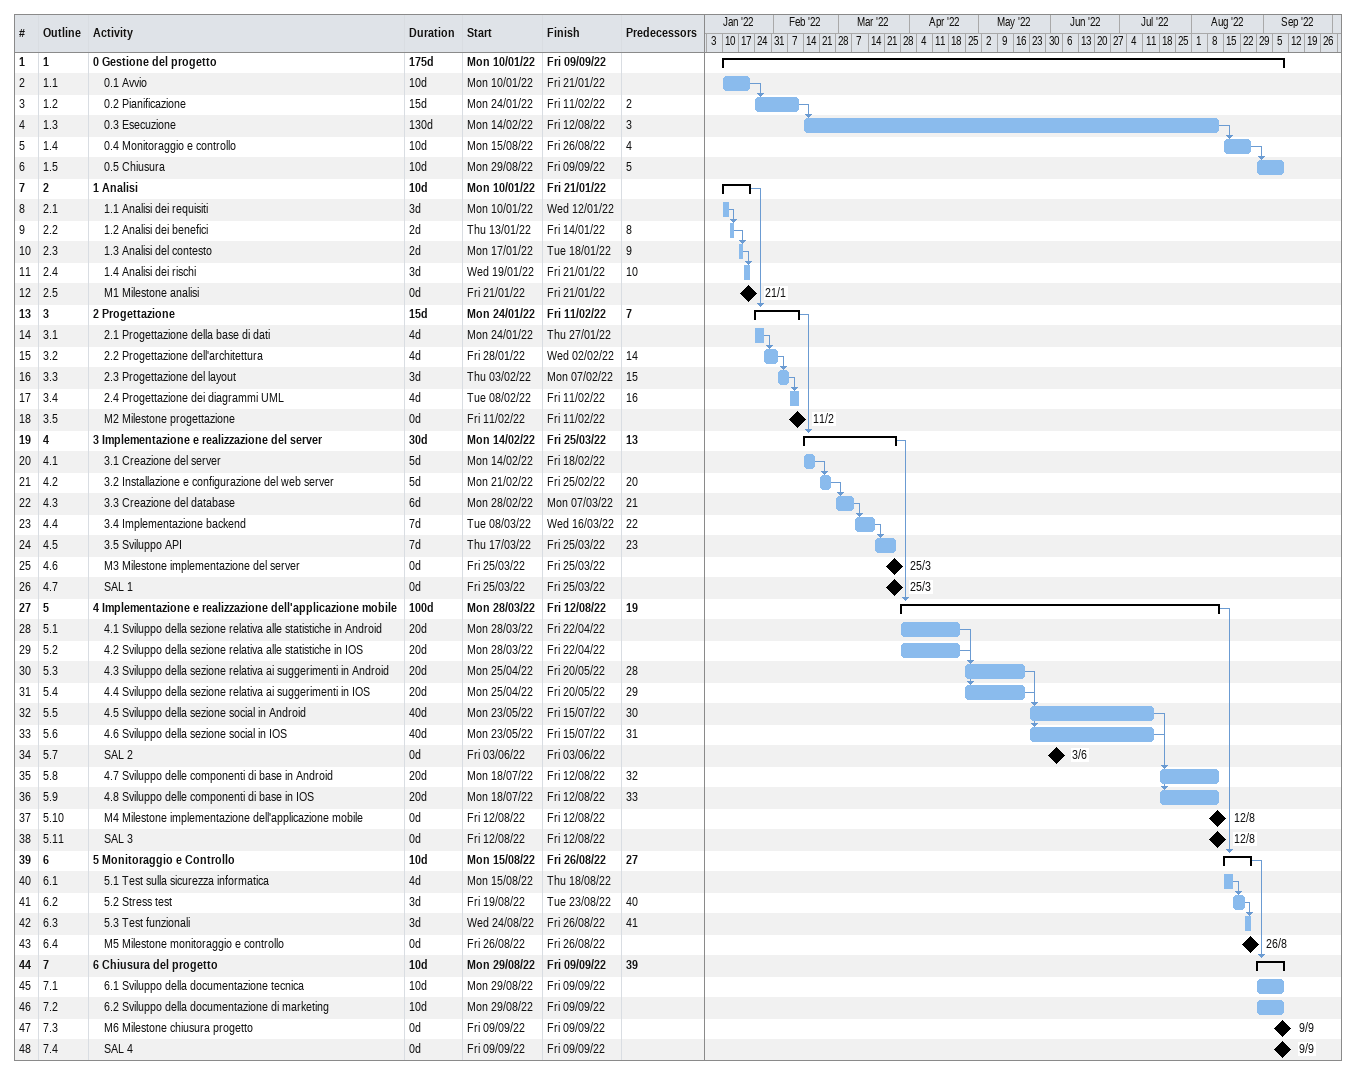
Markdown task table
| ID | WBS | Task | Duration | Start | Finish | Predecessors |
|---|---|---|---|---|---|---|
| 1 | 1 | **0 Gestione del progetto** | 175d | 2022-01-10 | 2022-09-09 |  |
| 2 | 1.1 | 0.1 Avvio | 10d | 2022-01-10 | 2022-01-21 |  |
| 3 | 1.2 | 0.2 Pianificazione | 15d | 2022-01-24 | 2022-02-11 | 2 |
| 4 | 1.3 | 0.3 Esecuzione | 130d | 2022-02-14 | 2022-08-12 | 3 |
| 5 | 1.4 | 0.4 Monitoraggio e controllo | 10d | 2022-08-15 | 2022-08-26 | 4 |
| 6 | 1.5 | 0.5 Chiusura | 10d | 2022-08-29 | 2022-09-09 | 5 |
| 7 | 2 | **1 Analisi** | 10d | 2022-01-10 | 2022-01-21 |  |
| 8 | 2.1 | 1.1 Analisi dei requisiti | 3d | 2022-01-10 | 2022-01-12 |  |
| 9 | 2.2 | 1.2 Analisi dei benefici | 2d | 2022-01-13 | 2022-01-14 | 8 |
| 10 | 2.3 | 1.3 Analisi del contesto | 2d | 2022-01-17 | 2022-01-18 | 9 |
| 11 | 2.4 | 1.4 Analisi dei rischi | 3d | 2022-01-19 | 2022-01-21 | 10 |
| 12 | 2.5 | M1 Milestone analisi | 0d | 2022-01-21 | 2022-01-21 |  |
| 13 | 3 | **2 Progettazione** | 15d | 2022-01-24 | 2022-02-11 | 7 |
| 14 | 3.1 | 2.1 Progettazione della base di dati | 4d | 2022-01-24 | 2022-01-27 |  |
| 15 | 3.2 | 2.2 Progettazione dell'architettura | 4d | 2022-01-28 | 2022-02-02 | 14 |
| 16 | 3.3 | 2.3 Progettazione del layout | 3d | 2022-02-03 | 2022-02-07 | 15 |
| 17 | 3.4 | 2.4 Progettazione dei diagrammi UML | 4d | 2022-02-08 | 2022-02-11 | 16 |
| 18 | 3.5 | M2 Milestone progettazione | 0d | 2022-02-11 | 2022-02-11 |  |
| 19 | 4 | **3 Implementazione e realizzazione del server** | 30d | 2022-02-14 | 2022-03-25 | 13 |
| 20 | 4.1 | 3.1 Creazione del server | 5d | 2022-02-14 | 2022-02-18 |  |
| 21 | 4.2 | 3.2 Installazione e configurazione del web server | 5d | 2022-02-21 | 2022-02-25 | 20 |
| 22 | 4.3 | 3.3 Creazione del database | 6d | 2022-02-28 | 2022-03-07 | 21 |
| 23 | 4.4 | 3.4 Implementazione backend | 7d | 2022-03-08 | 2022-03-16 | 22 |
| 24 | 4.5 | 3.5 Sviluppo API | 7d | 2022-03-17 | 2022-03-25 | 23 |
| 25 | 4.6 | M3 Milestone implementazione del server | 0d | 2022-03-25 | 2022-03-25 |  |
| 26 | 4.7 | SAL 1 | 0d | 2022-03-25 | 2022-03-25 |  |
| 27 | 5 | **4 Implementazione e realizzazione dell'applicazione mobile** | 100d | 2022-03-28 | 2022-08-12 | 19 |
| 28 | 5.1 | 4.1 Sviluppo della sezione relativa alle statistiche in Android | 20d | 2022-03-28 | 2022-04-22 |  |
| 29 | 5.2 | 4.2 Sviluppo della sezione relativa alle statistiche in IOS | 20d | 2022-03-28 | 2022-04-22 |  |
| 30 | 5.3 | 4.3 Sviluppo della sezione relativa ai suggerimenti in Android | 20d | 2022-04-25 | 2022-05-20 | 28 |
| 31 | 5.4 | 4.4 Sviluppo della sezione relativa ai suggerimenti in IOS | 20d | 2022-04-25 | 2022-05-20 | 29 |
| 32 | 5.5 | 4.5 Sviluppo della sezione social in Android | 40d | 2022-05-23 | 2022-07-15 | 30 |
| 33 | 5.6 | 4.6 Sviluppo della sezione social in IOS | 40d | 2022-05-23 | 2022-07-15 | 31 |
| 34 | 5.7 | SAL 2 | 0d | 2022-06-03 | 2022-06-03 |  |
| 35 | 5.8 | 4.7 Sviluppo delle componenti di base in Android | 20d | 2022-07-18 | 2022-08-12 | 32 |
| 36 | 5.9 | 4.8 Sviluppo delle componenti di base in IOS | 20d | 2022-07-18 | 2022-08-12 | 33 |
| 37 | 5.10 | M4 Milestone implementazione dell'applicazione mobile | 0d | 2022-08-12 | 2022-08-12 |  |
| 38 | 5.11 | SAL 3 | 0d | 2022-08-12 | 2022-08-12 |  |
| 39 | 6 | **5 Monitoraggio e Controllo** | 10d | 2022-08-15 | 2022-08-26 | 27 |
| 40 | 6.1 | 5.1 Test sulla sicurezza informatica | 4d | 2022-08-15 | 2022-08-18 |  |
| 41 | 6.2 | 5.2 Stress test | 3d | 2022-08-19 | 2022-08-23 | 40 |
| 42 | 6.3 | 5.3 Test funzionali | 3d | 2022-08-24 | 2022-08-26 | 41 |
| 43 | 6.4 | M5 Milestone monitoraggio e controllo | 0d | 2022-08-26 | 2022-08-26 |  |
| 44 | 7 | **6 Chiusura del progetto** | 10d | 2022-08-29 | 2022-09-09 | 39 |
| 45 | 7.1 | 6.1 Sviluppo della documentazione tecnica | 10d | 2022-08-29 | 2022-09-09 |  |
| 46 | 7.2 | 6.2 Sviluppo della documentazione di marketing | 10d | 2022-08-29 | 2022-09-09 |  |
| 47 | 7.3 | M6 Milestone chiusura progetto | 0d | 2022-09-09 | 2022-09-09 |  |
| 48 | 7.4 | SAL 4 | 0d | 2022-09-09 | 2022-09-09 |  |
